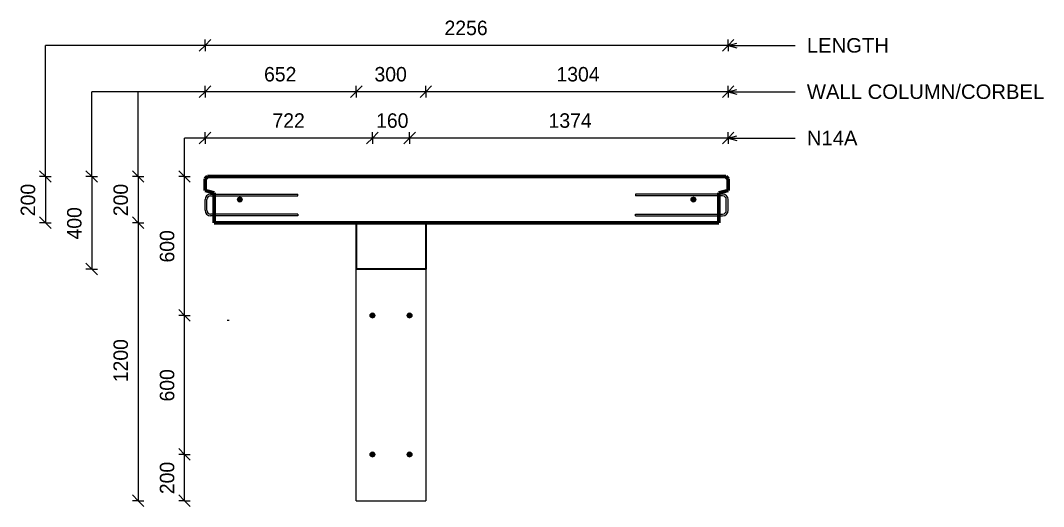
# Model space of a CAD drawing. Header units: millimetres. Extents: x 8908 to 30006, y -2054 to 18539.
# Drawn here: x 13869 to 18281, y 11689 to 13787 of the extents above; entities that cross this region are included whole.
import ezdxf

# ---------------------------------------------------------------- set-up
doc = ezdxf.new("R2010")
doc.units = ezdxf.units.MM
for name, color, linetype, lineweight in [('A-ANNO-DIMS', 211, 'Continuous', 9), ('A-ANNO-DIMS-25', 211, 'Continuous', 9), ('A-DETL-MBND', 5, 'Continuous', 18), ('A-WALL', 113, 'Continuous', 25), ('G-ANNO-TEXT', 231, 'Continuous', 9), ('S-BEAM', 12, 'Continuous', 18), ('S-RBAR', 171, 'Continuous', 18)]:
    doc.layers.add(name, color=color, linetype=linetype, lineweight=lineweight)
doc.styles.add('Arial', font='arial.ttf', dxfattribs={"height": 62.5})
doc.styles.add('Nirmala UI Semilight', font='NirmalaS.ttf', dxfattribs={"height": 62.5})
doc.dimstyles.new('Arrow_Filled_-_2_5_NI_UI', dxfattribs={"dimscale": 304.8, "dimtxt": 65.460247, "dimasz": 0.164042, "dimexe": 0.082021, "dimexo": 0.0625, "dimgap": 0.082021, "dimtad": 1, "dimdec": 0, "dimzin": 0, "dimdsep": 46, "dimtxsty": 'Nirmala UI Semilight', "dimblk1": 'OBLIQUE', "dimblk2": 'OBLIQUE', "dimsah": 1, "dimcen": 0.09, "dimazin": 0, "dimtfac": 1, "dimtdec": 4, "dimtix": 1, "dimtmove": 0, "dimatfit": 3, "dimfxl": 0.082021, "dimfxlon": 1, "dimtvp": 1, "dimtolj": 1, "dimtzin": 0, "dimarcsym": 2})

# ---------------------------------------------------------------- blocks, each defined once
blk = doc.blocks.new('DIMBLOCK28-Elevation Top Copy 1')
at = {"layer": 'A-ANNO-DIMS-25'}
for p, q in [((15617.4, 13479.8), (15642.4, 13504.8)), ((15617.4, 13479.8), (15617.4, 13504.8)), ((16921.2, 13479.8), (16946.2, 13504.8)), ((16921.2, 13479.8), (16921.2, 13504.8)), ((15617.4, 13479.8), (15592.4, 13454.8)), ((16921.2, 13479.8), (15617.4, 13479.8)), ((15617.4, 13479.8), (15617.4, 13454.8)), ((16921.2, 13479.8), (16896.2, 13454.8)), ((16921.2, 13479.8), (16921.2, 13454.8))]:
    blk.add_line(p, q, dxfattribs=at)
at = {"layer": 'A-ANNO-DIMS-25', "color": 0, "insert": (16180.6, 13586.4), "char_height": 62.5, "width": 212.805, "attachment_point": 1, "line_spacing_factor": 1.142579, "style": 'Nirmala UI Semilight'}
blk.add_mtext('1304', dxfattribs=at)
blk = doc.blocks.new('_Oblique')
at = {"color": 0, "linetype": 'ByBlock', "lineweight": -2}
blk.add_line((-0.5, -0.5), (0.5, 0.5), dxfattribs=at)
blk = doc.blocks.new('DIMBLOCK29-Elevation Top Copy 1')
at = {"layer": 'A-ANNO-DIMS-25'}
for p, q in [((15317.2, 13479.8), (15342.2, 13504.8)), ((15317.2, 13479.8), (15317.2, 13504.8)), ((15617.4, 13479.8), (15642.4, 13504.8)), ((15617.4, 13479.8), (15617.4, 13504.8)), ((15317.2, 13479.8), (15292.2, 13454.8)), ((15617.4, 13479.8), (15317.2, 13479.8)), ((15317.2, 13479.8), (15317.2, 13454.8)), ((15617.4, 13479.8), (15592.4, 13454.8)), ((15617.4, 13479.8), (15617.4, 13454.8))]:
    blk.add_line(p, q, dxfattribs=at)
at = {"layer": 'A-ANNO-DIMS-25', "color": 0, "insert": (15395.9, 13586.4), "char_height": 62.5, "width": 171.387, "attachment_point": 1, "line_spacing_factor": 1.142579, "style": 'Nirmala UI Semilight'}
blk.add_mtext('300', dxfattribs=at)
blk = doc.blocks.new('DIMBLOCK30-Elevation Top Copy 1')
at = {"layer": 'A-ANNO-DIMS-25'}
for p, q in [((14665.2, 13479.8), (14690.2, 13504.8)), ((14665.2, 13479.8), (14665.2, 13504.8)), ((15317.2, 13479.8), (15342.2, 13504.8)), ((15317.2, 13479.8), (15317.2, 13504.8)), ((14665.2, 13479.8), (14640.2, 13454.8)), ((15317.2, 13479.8), (14665.2, 13479.8)), ((14665.2, 13479.8), (14665.2, 13454.8)), ((15317.2, 13479.8), (15292.2, 13454.8)), ((15317.2, 13479.8), (15317.2, 13454.8))]:
    blk.add_line(p, q, dxfattribs=at)
at = {"layer": 'A-ANNO-DIMS-25', "color": 0, "insert": (14919.8, 13586.4), "char_height": 62.5, "width": 171.387, "attachment_point": 1, "line_spacing_factor": 1.142579, "style": 'Nirmala UI Semilight'}
blk.add_mtext('652', dxfattribs=at)
blk = doc.blocks.new('DIMBLOCK31-Elevation Top Copy 1')
at = {"layer": 'A-ANNO-DIMS-25'}
for p, q in [((14376.8, 13113.8), (14351.8, 13138.8)), ((14376.8, 13113.8), (14351.8, 13113.8)), ((14376.8, 13113.8), (14376.8, 12913.8)), ((14376.8, 13113.8), (14401.8, 13088.8)), ((14376.8, 13113.8), (14401.8, 13113.8)), ((14376.8, 12913.8), (14351.8, 12938.8)), ((14376.8, 12913.8), (14351.8, 12913.8)), ((14376.8, 12913.8), (14401.8, 12888.8)), ((14376.8, 12913.8), (14401.8, 12913.8))]:
    blk.add_line(p, q, dxfattribs=at)
at = {"layer": 'A-ANNO-DIMS-25', "color": 0, "insert": (14270.2, 12942.4), "char_height": 62.5, "width": 171.387, "attachment_point": 1, "rotation": 90, "line_spacing_factor": 1.142579, "style": 'Nirmala UI Semilight'}
blk.add_mtext('200', dxfattribs=at)
blk = doc.blocks.new('DIMBLOCK32-Elevation Top Copy 1')
at = {"layer": 'A-ANNO-DIMS-25'}
for p, q in [((14376.8, 12913.8), (14351.8, 12938.8)), ((14376.8, 12913.8), (14351.8, 12913.8)), ((14376.8, 12913.8), (14376.8, 11713.8)), ((14376.8, 12913.8), (14401.8, 12888.8)), ((14376.8, 12913.8), (14401.8, 12913.8)), ((14376.8, 11713.8), (14351.8, 11738.8)), ((14376.8, 11713.8), (14351.8, 11713.8)), ((14376.8, 11713.8), (14401.8, 11688.8)), ((14376.8, 11713.8), (14401.8, 11713.8))]:
    blk.add_line(p, q, dxfattribs=at)
at = {"layer": 'A-ANNO-DIMS-25', "color": 0, "insert": (14270.2, 12225.7), "char_height": 62.5, "width": 211.377, "attachment_point": 1, "rotation": 90, "line_spacing_factor": 1.142579, "style": 'Nirmala UI Semilight'}
blk.add_mtext('1200', dxfattribs=at)
blk = doc.blocks.new('DIMBLOCK33-Elevation Top Copy 1')
at = {"layer": 'A-ANNO-DIMS-25'}
for p, q in [((14176.8, 13113.8), (14151.8, 13138.8)), ((14176.8, 13113.8), (14151.8, 13113.8)), ((14176.8, 13113.8), (14176.8, 12713.8)), ((14176.8, 13113.8), (14201.8, 13088.8)), ((14176.8, 13113.8), (14201.8, 13113.8)), ((14176.8, 12713.8), (14151.8, 12738.8)), ((14176.8, 12713.8), (14151.8, 12713.8)), ((14176.8, 12713.8), (14201.8, 12688.8)), ((14176.8, 12713.8), (14201.8, 12713.8))]:
    blk.add_line(p, q, dxfattribs=at)
at = {"layer": 'A-ANNO-DIMS-25', "color": 0, "insert": (14070.2, 12841.8), "char_height": 62.5, "width": 172.815, "attachment_point": 1, "rotation": 90, "line_spacing_factor": 1.142579, "style": 'Nirmala UI Semilight'}
blk.add_mtext('400', dxfattribs=at)
blk = doc.blocks.new('DIMBLOCK34-Elevation Top Copy 1')
at = {"layer": 'A-ANNO-DIMS-25'}
for p, q in [((13976.8, 13113.8), (13951.8, 13138.8)), ((13976.8, 13113.8), (13951.8, 13113.8)), ((13976.8, 13113.8), (13976.8, 12913.8)), ((13976.8, 13113.8), (14001.8, 13088.8)), ((13976.8, 13113.8), (14001.8, 13113.8)), ((13976.8, 12913.8), (13951.8, 12938.8)), ((13976.8, 12913.8), (13951.8, 12913.8)), ((13976.8, 12913.8), (14001.8, 12888.8)), ((13976.8, 12913.8), (14001.8, 12913.8))]:
    blk.add_line(p, q, dxfattribs=at)
at = {"layer": 'A-ANNO-DIMS-25', "color": 0, "insert": (13870.2, 12942.4), "char_height": 62.5, "width": 171.387, "attachment_point": 1, "rotation": 90, "line_spacing_factor": 1.142579, "style": 'Nirmala UI Semilight'}
blk.add_mtext('200', dxfattribs=at)
blk = doc.blocks.new('DIMBLOCK35-Elevation Top Copy 1')
at = {"layer": 'A-ANNO-DIMS-25'}
for p, q in [((14665.2, 13679.8), (14640.2, 13654.8)), ((14665.2, 13679.8), (14690.2, 13704.8)), ((14665.2, 13679.8), (14665.2, 13704.8)), ((16921.2, 13679.8), (14665.2, 13679.8)), ((14665.2, 13679.8), (14665.2, 13654.8)), ((16921.2, 13679.8), (16896.2, 13654.8)), ((16921.2, 13679.8), (16946.2, 13704.8)), ((16921.2, 13679.8), (16921.2, 13704.8)), ((16921.2, 13679.8), (16921.2, 13654.8))]:
    blk.add_line(p, q, dxfattribs=at)
at = {"layer": 'A-ANNO-DIMS-25', "color": 0, "insert": (15698, 13786.4), "char_height": 62.5, "width": 228.516, "attachment_point": 1, "line_spacing_factor": 1.142579, "style": 'Nirmala UI Semilight'}
blk.add_mtext('2256', dxfattribs=at)
blk = doc.blocks.new('DIMBLOCK36-Elevation Top Copy 1')
at = {"layer": 'A-ANNO-DIMS-25'}
for p, q in [((15547.2, 13279.8), (15522.2, 13254.8)), ((15547.2, 13279.8), (15572.2, 13304.8)), ((15547.2, 13279.8), (15547.2, 13304.8)), ((16921.2, 13279.8), (15547.2, 13279.8)), ((15547.2, 13279.8), (15547.2, 13254.8)), ((16921.2, 13279.8), (16896.2, 13254.8)), ((16921.2, 13279.8), (16946.2, 13304.8)), ((16921.2, 13279.8), (16921.2, 13304.8)), ((16921.2, 13279.8), (16921.2, 13254.8))]:
    blk.add_line(p, q, dxfattribs=at)
at = {"layer": 'A-ANNO-DIMS-25', "color": 0, "insert": (16146.7, 13386.4), "char_height": 62.5, "width": 209.949, "attachment_point": 1, "line_spacing_factor": 1.142579, "style": 'Nirmala UI Semilight'}
blk.add_mtext('1374', dxfattribs=at)
blk = doc.blocks.new('DIMBLOCK37-Elevation Top Copy 1')
at = {"layer": 'A-ANNO-DIMS-25'}
for p, q in [((15387.2, 13279.8), (15362.2, 13254.8)), ((15387.2, 13279.8), (15412.2, 13304.8)), ((15387.2, 13279.8), (15387.2, 13304.8)), ((15547.2, 13279.8), (15387.2, 13279.8)), ((15387.2, 13279.8), (15387.2, 13254.8)), ((15547.2, 13279.8), (15522.2, 13254.8)), ((15547.2, 13279.8), (15572.2, 13304.8)), ((15547.2, 13279.8), (15547.2, 13304.8)), ((15547.2, 13279.8), (15547.2, 13254.8))]:
    blk.add_line(p, q, dxfattribs=at)
at = {"layer": 'A-ANNO-DIMS-25', "color": 0, "insert": (15402.9, 13386.4), "char_height": 62.5, "width": 154.248, "attachment_point": 1, "line_spacing_factor": 1.142579, "style": 'Nirmala UI Semilight'}
blk.add_mtext('160', dxfattribs=at)
blk = doc.blocks.new('DIMBLOCK38-Elevation Top Copy 1')
at = {"layer": 'A-ANNO-DIMS-25'}
for p, q in [((14665.2, 13279.8), (14640.2, 13254.8)), ((14665.2, 13279.8), (14690.2, 13304.8)), ((14665.2, 13279.8), (14665.2, 13304.8)), ((15387.2, 13279.8), (14665.2, 13279.8)), ((14665.2, 13279.8), (14665.2, 13254.8)), ((15387.2, 13279.8), (15362.2, 13254.8)), ((15387.2, 13279.8), (15412.2, 13304.8)), ((15387.2, 13279.8), (15387.2, 13304.8)), ((15387.2, 13279.8), (15387.2, 13254.8))]:
    blk.add_line(p, q, dxfattribs=at)
at = {"layer": 'A-ANNO-DIMS-25', "color": 0, "insert": (14956, 13386.4), "char_height": 62.5, "width": 168.53, "attachment_point": 1, "line_spacing_factor": 1.142579, "style": 'Nirmala UI Semilight'}
blk.add_mtext('722', dxfattribs=at)
blk = doc.blocks.new('DIMBLOCK39-Elevation Top Copy 1')
at = {"layer": 'A-ANNO-DIMS-25'}
for p, q in [((14576.8, 11913.8), (14551.8, 11938.8)), ((14576.8, 11913.8), (14551.8, 11913.8)), ((14576.8, 11713.8), (14576.8, 11913.8)), ((14576.8, 11913.8), (14601.8, 11888.8)), ((14576.8, 11913.8), (14601.8, 11913.8)), ((14576.8, 11713.8), (14551.8, 11738.8)), ((14576.8, 11713.8), (14551.8, 11713.8)), ((14576.8, 11713.8), (14601.8, 11688.8)), ((14576.8, 11713.8), (14601.8, 11713.8))]:
    blk.add_line(p, q, dxfattribs=at)
at = {"layer": 'A-ANNO-DIMS-25', "color": 0, "insert": (14470.2, 11742.4), "char_height": 62.5, "width": 171.387, "attachment_point": 1, "rotation": 90, "line_spacing_factor": 1.142579, "style": 'Nirmala UI Semilight'}
blk.add_mtext('200', dxfattribs=at)
blk = doc.blocks.new('DIMBLOCK40-Elevation Top Copy 1')
at = {"layer": 'A-ANNO-DIMS-25'}
for p, q in [((14576.8, 12513.8), (14551.8, 12538.8)), ((14576.8, 12513.8), (14551.8, 12513.8)), ((14576.8, 11913.8), (14576.8, 12513.8)), ((14576.8, 12513.8), (14601.8, 12488.8)), ((14576.8, 12513.8), (14601.8, 12513.8)), ((14576.8, 11913.8), (14551.8, 11938.8)), ((14576.8, 11913.8), (14551.8, 11913.8)), ((14576.8, 11913.8), (14601.8, 11888.8)), ((14576.8, 11913.8), (14601.8, 11913.8))]:
    blk.add_line(p, q, dxfattribs=at)
at = {"layer": 'A-ANNO-DIMS-25', "color": 0, "insert": (14470.2, 12142.4), "char_height": 62.5, "width": 171.387, "attachment_point": 1, "rotation": 90, "line_spacing_factor": 1.142579, "style": 'Nirmala UI Semilight'}
blk.add_mtext('600', dxfattribs=at)
blk = doc.blocks.new('DIMBLOCK41-Elevation Top Copy 1')
at = {"layer": 'A-ANNO-DIMS-25'}
for p, q in [((14576.8, 13113.8), (14551.8, 13138.8)), ((14576.8, 13113.8), (14551.8, 13113.8)), ((14576.8, 12513.8), (14576.8, 13113.8)), ((14576.8, 13113.8), (14601.8, 13088.8)), ((14576.8, 13113.8), (14601.8, 13113.8)), ((14576.8, 12513.8), (14551.8, 12538.8)), ((14576.8, 12513.8), (14551.8, 12513.8)), ((14576.8, 12513.8), (14601.8, 12488.8)), ((14576.8, 12513.8), (14601.8, 12513.8))]:
    blk.add_line(p, q, dxfattribs=at)
at = {"layer": 'A-ANNO-DIMS-25', "color": 0, "insert": (14470.2, 12742.4), "char_height": 62.5, "width": 171.387, "attachment_point": 1, "rotation": 90, "line_spacing_factor": 1.142579, "style": 'Nirmala UI Semilight'}
blk.add_mtext('600', dxfattribs=at)

msp = doc.modelspace()

# ---------------------------------------------------------------- hatches: boundary and pattern name
at = {"layer": 'S-RBAR'}
for points in [[(14815.2, 13003.8), (14822.3, 13006.7), (14825.2, 13013.8), (14822.3, 13020.9), (14815.2, 13023.8), (14808.1, 13020.9), (14805.2, 13013.8), (14808.1, 13006.7)], [(16771.2, 13003.8), (16778.3, 13006.7), (16781.2, 13013.8), (16778.3, 13020.9), (16771.2, 13023.8), (16764.1, 13020.9), (16761.2, 13013.8), (16764.1, 13006.7)], [(15387.2, 12503.8), (15394.3, 12506.7), (15397.2, 12513.8), (15394.3, 12520.9), (15387.2, 12523.8), (15380.1, 12520.9), (15377.2, 12513.8), (15380.1, 12506.7)], [(15547.2, 12503.8), (15554.3, 12506.7), (15557.2, 12513.8), (15554.3, 12520.9), (15547.2, 12523.8), (15540.1, 12520.9), (15537.2, 12513.8), (15540.1, 12506.7)], [(15387.2, 11903.8), (15394.3, 11906.7), (15397.2, 11913.8), (15394.3, 11920.9), (15387.2, 11923.8), (15380.1, 11920.9), (15377.2, 11913.8), (15380.1, 11906.7)], [(15547.2, 11903.8), (15554.3, 11906.7), (15557.2, 11913.8), (15554.3, 11920.9), (15547.2, 11923.8), (15540.1, 11920.9), (15537.2, 11913.8), (15540.1, 11906.7)]]:
    msp.add_hatch(color=256, dxfattribs=at).paths.add_polyline_path(points)
h = msp.add_hatch(color=256, dxfattribs=at)
edge = h.paths.add_edge_path()
edge.add_arc((14815.2, 13013.8), 10, 0, 360)
h = msp.add_hatch(color=256, dxfattribs=at)
edge = h.paths.add_edge_path()
edge.add_arc((16771.2, 13013.8), 10, 0, 360)
h = msp.add_hatch(color=256, dxfattribs=at)
edge = h.paths.add_edge_path()
edge.add_arc((15387.2, 12513.8), 10, 0, 360)
h = msp.add_hatch(color=256, dxfattribs=at)
edge = h.paths.add_edge_path()
edge.add_arc((15547.2, 12513.8), 10, 0, 360)
h = msp.add_hatch(color=256, dxfattribs=at)
edge = h.paths.add_edge_path()
edge.add_arc((15387.2, 11913.8), 10, 0, 360)
h = msp.add_hatch(color=256, dxfattribs=at)
edge = h.paths.add_edge_path()
edge.add_arc((15547.2, 11913.8), 10, 0, 360)

# ---------------------------------------------------------------- linework, layer by layer
at = {"layer": 'A-DETL-MBND'}
for p, q in [((13976.8, 13113.8), (13976.8, 13679.8)), ((14665.2, 13679.8), (13976.8, 13679.8)), ((14176.8, 13113.8), (14176.8, 13479.8)), ((14665.2, 13479.8), (14176.8, 13479.8)), ((14376.8, 13113.8), (14376.8, 13479.8)), ((14576.8, 13113.8), (14576.8, 13279.8)), ((14665.2, 13279.8), (14576.8, 13279.8)), ((14761.2, 12493.8), (14769.2, 12493.8))]:
    msp.add_line(p, q, dxfattribs=at)
at = {"layer": 'A-WALL', "lineweight": 50}
for p, q in [((14675.3, 13113.8), (14665.2, 13103.7)), ((14665.2, 13103.7), (14665.2, 13053.8)), ((16911.2, 13113.8), (14675.3, 13113.8)), ((16921.2, 13103.8), (16911.2, 13113.8)), ((16921.2, 13053.8), (16921.2, 13103.8)), ((14665.2, 13053.8), (14705.2, 13043.8)), ((14705.2, 13043.8), (14705.2, 12913.8)), ((16881.2, 13043.8), (16921.2, 13053.8)), ((16881.2, 12913.8), (16881.2, 13043.8)), ((14705.2, 12913.8), (16881.2, 12913.8))]:
    msp.add_line(p, q, dxfattribs=at)
at = {"layer": 'A-WALL'}
for p, q in [((15317.2, 12913.8), (15317.2, 12713.8)), ((15617.4, 12913.8), (15617.4, 12713.8)), ((15617.4, 12713.8), (15317.2, 12713.8))]:
    msp.add_line(p, q, dxfattribs=at)
at = {"layer": 'G-ANNO-TEXT', "color": 10}
for p, q in [((16921, 13679.8), (16958.5, 13689.8)), ((16921, 13679.8), (16958.5, 13669.7)), ((16921, 13679.8), (17210.5, 13679.8)), ((16921, 13479.8), (16958.5, 13489.8)), ((16921, 13479.8), (16958.5, 13469.7)), ((16921, 13479.8), (17210.5, 13479.8)), ((16921, 13279.8), (16958.5, 13289.8)), ((16921, 13279.8), (16958.5, 13269.7)), ((16921, 13279.8), (17210.5, 13279.8))]:
    msp.add_line(p, q, dxfattribs=at)
at = {"layer": 'S-BEAM'}
for p, q in [((15317.2, 11713.8), (15317.2, 12713.8)), ((15617.4, 12713.8), (15317.2, 12713.8)), ((15617.4, 12713.8), (15617.4, 11713.8)), ((15317.2, 11713.8), (15617.4, 11713.8))]:
    msp.add_line(p, q, dxfattribs=at)
at = {"layer": 'S-RBAR'}
for p, q in [((14689.2, 13037.8), (15065.2, 13037.8)), ((14689.2, 13029.8), (15065.2, 13029.8)), ((14808.1, 13020.9), (14805.2, 13013.8)), ((14815.2, 13023.8), (14808.1, 13020.9)), ((14822.3, 13020.9), (14815.2, 13023.8)), ((14825.2, 13013.8), (14822.3, 13020.9)), ((15065.2, 13029.8), (15065.2, 13037.8)), ((16897.2, 13037.8), (16521.2, 13037.8)), ((16521.2, 13037.8), (16521.2, 13029.8)), ((16897.2, 13029.8), (16521.2, 13029.8)), ((16764.1, 13020.9), (16761.2, 13013.8)), ((16771.2, 13023.8), (16764.1, 13020.9)), ((16778.3, 13020.9), (16771.2, 13023.8)), ((16781.2, 13013.8), (16778.3, 13020.9)), ((14665.2, 12967.7), (14665.2, 13013.8)), ((14673.2, 12967.7), (14673.2, 13013.8)), ((14805.2, 13013.8), (14808.1, 13006.7)), ((14808.1, 13006.7), (14815.2, 13003.8)), ((14815.2, 13003.8), (14822.3, 13006.7)), ((14822.3, 13006.7), (14825.2, 13013.8)), ((16761.2, 13013.8), (16764.1, 13006.7)), ((16764.1, 13006.7), (16771.2, 13003.8)), ((16771.2, 13003.8), (16778.3, 13006.7)), ((16778.3, 13006.7), (16781.2, 13013.8)), ((16913.2, 12967.7), (16913.2, 13013.8)), ((16921.2, 12967.7), (16921.2, 13013.8)), ((15065.2, 12951.7), (14689.2, 12951.7)), ((15065.2, 12943.7), (14689.2, 12943.7)), ((15065.2, 12951.7), (15065.2, 12943.7)), ((16521.2, 12951.7), (16897.2, 12951.7)), ((16521.2, 12943.7), (16521.2, 12951.7)), ((16521.2, 12943.7), (16897.2, 12943.7)), ((15380.1, 12520.9), (15377.2, 12513.8)), ((15377.2, 12513.8), (15380.1, 12506.7)), ((15387.2, 12523.8), (15380.1, 12520.9)), ((15380.1, 12506.7), (15387.2, 12503.8)), ((15394.3, 12520.9), (15387.2, 12523.8)), ((15387.2, 12503.8), (15394.3, 12506.7)), ((15397.2, 12513.8), (15394.3, 12520.9)), ((15394.3, 12506.7), (15397.2, 12513.8)), ((15540.1, 12520.9), (15537.2, 12513.8)), ((15537.2, 12513.8), (15540.1, 12506.7)), ((15547.2, 12523.8), (15540.1, 12520.9)), ((15540.1, 12506.7), (15547.2, 12503.8)), ((15554.3, 12520.9), (15547.2, 12523.8)), ((15547.2, 12503.8), (15554.3, 12506.7)), ((15557.2, 12513.8), (15554.3, 12520.9)), ((15554.3, 12506.7), (15557.2, 12513.8)), ((15380.1, 11920.9), (15377.2, 11913.8)), ((15377.2, 11913.8), (15380.1, 11906.7)), ((15387.2, 11923.8), (15380.1, 11920.9)), ((15394.3, 11920.9), (15387.2, 11923.8)), ((15397.2, 11913.8), (15394.3, 11920.9)), ((15394.3, 11906.7), (15397.2, 11913.8)), ((15540.1, 11920.9), (15537.2, 11913.8)), ((15537.2, 11913.8), (15540.1, 11906.7)), ((15547.2, 11923.8), (15540.1, 11920.9)), ((15554.3, 11920.9), (15547.2, 11923.8)), ((15557.2, 11913.8), (15554.3, 11920.9)), ((15554.3, 11906.7), (15557.2, 11913.8)), ((15380.1, 11906.7), (15387.2, 11903.8)), ((15387.2, 11903.8), (15394.3, 11906.7)), ((15540.1, 11906.7), (15547.2, 11903.8)), ((15547.2, 11903.8), (15554.3, 11906.7))]:
    msp.add_line(p, q, dxfattribs=at)
for centre in [(14815.2, 13013.8), (16771.2, 13013.8), (15387.2, 12513.8), (15547.2, 12513.8), (15387.2, 11913.8), (15547.2, 11913.8)]:
    msp.add_circle(centre, 10, dxfattribs=at)
for centre, radius, start, end in [((14689.2, 13013.8), 24, 90, 180), ((14689.2, 13013.8), 16, 90, 180), ((16897.2, 13013.8), 24, 0, 90), ((16897.2, 13013.8), 16, 0, 90), ((14689.2, 12967.7), 24, 180, 270), ((14689.2, 12967.7), 16, 180, 270), ((16897.2, 12967.7), 16, 270, 0), ((16897.2, 12967.7), 24, 270, 360)]:
    msp.add_arc(centre, radius, start, end, dxfattribs=at)

# ---------------------------------------------------------------- texts
at = {"layer": 'G-ANNO-TEXT', "color": 7, "char_height": 62.5, "attachment_point": 1, "style": 'Arial'}
for s, insert, width in [('LENGTH', (17260.5, 13711), 428.903), ('WALL COLUMN/CORBEL', (17260.5, 13511), 1238.607), ('N14A', (17260.5, 13311), 262.553)]:
    msp.add_mtext(s, dxfattribs=dict(at, insert=insert, width=width))

# ---------------------------------------------------------------- dimensions: what is measured, and where the dimension line sits
at = {"layer": 'A-ANNO-DIMS'}
for base, p1, p2, angle, override, picture, middle in [((14665.2, 13679.8), (16921.2, 13654.8), (14665.2, 13654.8), 0, {"dimpost": '<>', "dimfxl": 2256}, 'DIMBLOCK35-Elevation Top Copy 1', (15793.2, 13737.2)), ((14665.2, 13479.8), (15317.2, 13454.8), (14665.2, 13454.8), 0, {"dimpost": '<>', "dimfxl": 652.002043}, 'DIMBLOCK30-Elevation Top Copy 1', (14991.2, 13537.2)), ((15317.2, 13479.8), (15617.4, 13454.8), (15317.2, 13454.8), 0, {"dimpost": '<>', "dimfxl": 300.215714}, 'DIMBLOCK29-Elevation Top Copy 1', (15467.3, 13537.2)), ((15617.4, 13479.8), (16921.2, 13454.8), (15617.4, 13454.8), 0, {"dimpost": '<>', "dimfxl": 1303.782243}, 'DIMBLOCK28-Elevation Top Copy 1', (16269.3, 13537.3)), ((14665.2, 13279.8), (15387.2, 13254.8), (14665.2, 13254.8), 0, {"dimpost": '<>', "dimfxl": 722}, 'DIMBLOCK38-Elevation Top Copy 1', (15026.2, 13336.6)), ((15387.2, 13279.8), (15547.2, 13254.8), (15387.2, 13254.8), 0, {"dimpost": '<>', "dimfxl": 160}, 'DIMBLOCK37-Elevation Top Copy 1', (15467.2, 13337.3)), ((15547.2, 13279.8), (16921.2, 13254.8), (15547.2, 13254.8), 0, {"dimpost": '<>', "dimfxl": 1374}, 'DIMBLOCK36-Elevation Top Copy 1', (16234.2, 13337.3)), ((13976.8, 12913.8), (14001.8, 13113.8), (14001.8, 12913.8), 90, {"dimpost": '<>', "dimfxl": 200}, 'DIMBLOCK34-Elevation Top Copy 1', (13919.5, 13013.8)), ((14176.8, 12713.8), (14201.8, 13113.8), (14201.8, 12713.8), 90, {"dimpost": '<>', "dimfxl": 400}, 'DIMBLOCK33-Elevation Top Copy 1', (14119.5, 12913.8)), ((14376.8, 12913.8), (14401.8, 13113.8), (14401.8, 12913.8), 90, {"dimpost": '<>', "dimfxl": 200}, 'DIMBLOCK31-Elevation Top Copy 1', (14319.5, 13013.8)), ((14576.8, 13113.8), (14601.8, 12513.8), (14601.8, 13113.8), 90, {"dimpost": '<>', "dimfxl": 600}, 'DIMBLOCK41-Elevation Top Copy 1', (14519.4, 12813.8)), ((14376.8, 11713.8), (14401.8, 12913.8), (14401.8, 11713.8), 90, {"dimpost": '<>', "dimfxl": 1200}, 'DIMBLOCK32-Elevation Top Copy 1', (14319.3, 12313.8)), ((14576.8, 12513.8), (14601.8, 11913.8), (14601.8, 12513.8), 90, {"dimpost": '<>', "dimfxl": 600}, 'DIMBLOCK40-Elevation Top Copy 1', (14519.4, 12213.8)), ((14576.8, 11913.8), (14601.8, 11713.8), (14601.8, 11913.8), 90, {"dimpost": '<>', "dimfxl": 200}, 'DIMBLOCK39-Elevation Top Copy 1', (14519.5, 11813.8))]:
    dim = msp.add_linear_dim(base=base, p1=p1, p2=p2, angle=angle, dimstyle='Arrow_Filled_-_2_5_NI_UI', override=override, dxfattribs=at)
    dim.commit()
    dim.dimension.update_dxf_attribs({"geometry": picture, "text_midpoint": middle})

doc.saveas('drawing.dxf')
